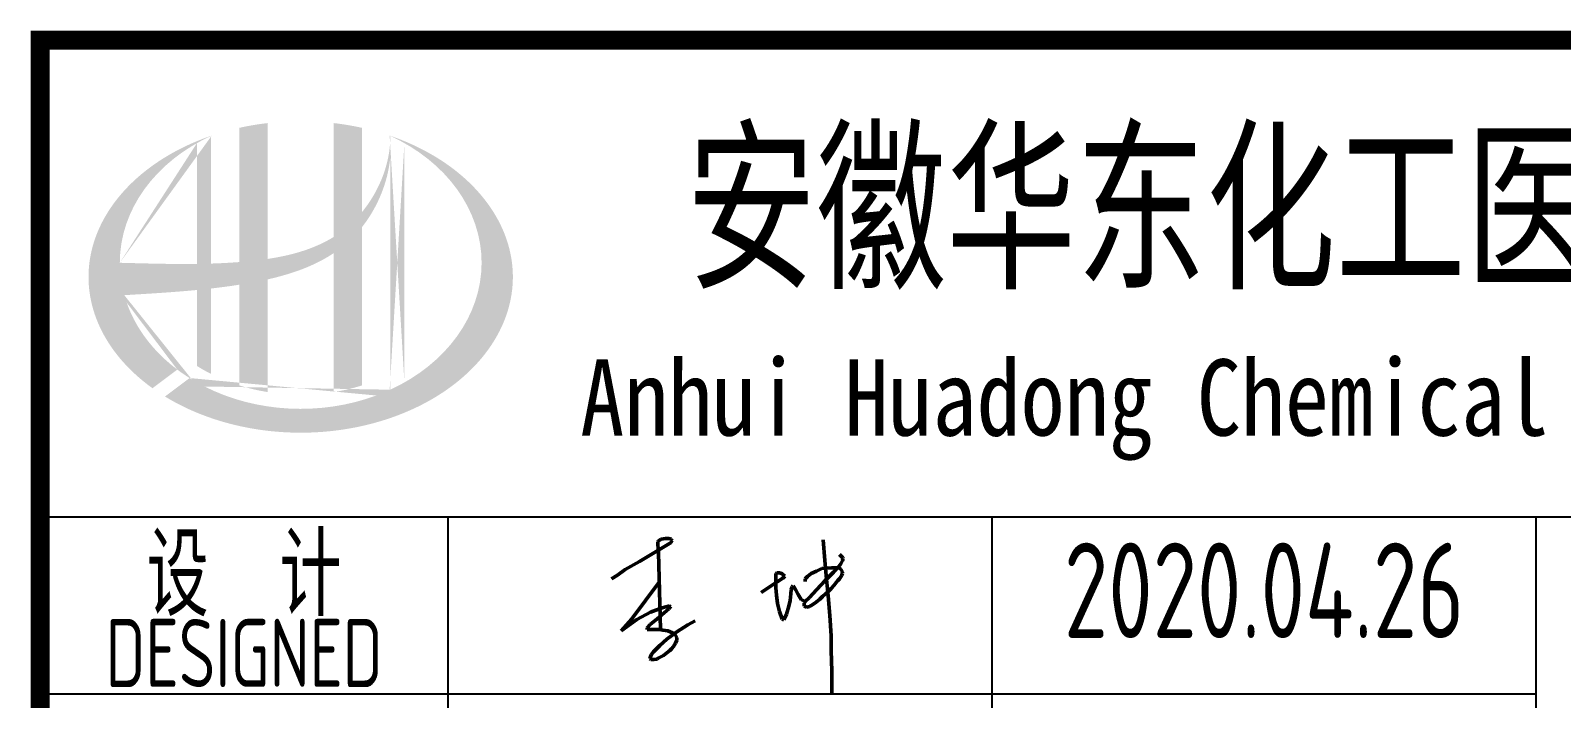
# Model space of a CAD drawing. Extents: x 1234595 to 2088511, y -80443 to 75292.
# Drawn here: x 2046294 to 2051921, y -56017 to -53566 of the extents above; entities that cross this region are included whole.
import ezdxf
from ezdxf.enums import TextEntityAlignment as Align

# ---------------------------------------------------------------- set-up
doc = ezdxf.new("R2010")
doc.units = 0
doc.header["$LTSCALE"] = 1000
doc.header["$MEASUREMENT"] = 0
doc.linetypes.add('2', pattern=[18.5, 12, -3, 0.5, -3])
doc.layers.get('0').update_dxf_attribs({"linetype": 'CONTINUOUS'})
doc.styles.add('AHD', font='sceie.shx', dxfattribs={"width": 0.7, "bigfont": 'sceic.shx'})
doc.styles.add('ECEC_TQ_S', font='')
doc.styles.add('sceie', font='sceie.shx', dxfattribs={"width": 0.7, "bigfont": 'sceic.shx'})
doc.styles.get('ECEC_TQ_S').set_extended_font_data('SimSun')

# ---------------------------------------------------------------- blocks, each defined once
blk = doc.blocks.new('qm')
at = {"lineweight": 50}
for p, q in [((-943370.6, -984436), (-943386.4, -984438.4)), ((-943358.3, -984436), (-943370.6, -984436)), ((-943347.6, -984439), (-943358.3, -984436)), ((-943465.8, -984521.4), (-943349.4, -984450.5)), ((-943396.1, -984445.4), (-943398.8, -984448.7)), ((-943398.8, -984448.7), (-943398.8, -984459)), ((-943398.8, -984459), (-943396.1, -984488.1)), ((-943386.4, -984438.4), (-943396.1, -984445.4)), ((-943396.1, -984488.1), (-943388.7, -984770.8)), ((-943349.4, -984450.5), (-943345.2, -984444.2)), ((-943345.2, -984444.2), (-943347.6, -984439)), ((-942790.9, -984440.7), (-942784.5, -984517.7)), ((-943547.1, -984570.6), (-943518.6, -984549.7)), ((-943518.6, -984549.7), (-943465.8, -984521.4)), ((-942815.2, -984555.8), (-942795.5, -984547)), ((-942795.5, -984547), (-942776.7, -984545.2)), ((-942784.5, -984517.7), (-942777.6, -984585.2)), ((-942776.7, -984545.2), (-942759.3, -984544.3)), ((-942759.3, -984544.3), (-942749.6, -984544.3)), ((-942752.8, -984559.9), (-942732.9, -984539.7)), ((-942749.6, -984544.3), (-942735.7, -984544.7)), ((-942735.7, -984544.7), (-942730, -984545.5)), ((-942732.9, -984539.7), (-942725.5, -984529.5)), ((-942718.3, -984507.7), (-942730.2, -984494.8)), ((-942730, -984545.5), (-942723.8, -984550.4)), ((-942725.5, -984529.5), (-942719.1, -984516.7)), ((-942723.8, -984550.4), (-942720.8, -984557)), ((-942719.1, -984516.7), (-942717.3, -984511)), ((-942717.3, -984511), (-942718.3, -984507.7)), ((-943568.4, -984584.4), (-943547.1, -984570.6)), ((-943393.3, -984596.7), (-943493.3, -984731.8)), ((-942978.2, -984608), (-942959.2, -984595.7)), ((-942960.5, -984562), (-942964.8, -984565.1)), ((-942964.8, -984565.1), (-942964.8, -984617.8)), ((-942950, -984562), (-942960.5, -984562)), ((-942959.2, -984595.7), (-942938.6, -984581.8)), ((-942941.4, -984566.4), (-942950, -984562)), ((-942930.9, -984574.6), (-942941.4, -984566.4)), ((-942938.6, -984581.8), (-942930.9, -984574.6)), ((-942857.2, -984594.1), (-942856.4, -984584.4)), ((-942856.4, -984584.4), (-942848.4, -984575.4)), ((-942848.4, -984575.4), (-942834.4, -984564.4)), ((-942834.4, -984564.4), (-942815.2, -984555.8)), ((-942814.3, -984623.8), (-942783, -984590.7)), ((-942783, -984590.7), (-942752.8, -984559.9)), ((-942777.6, -984585.2), (-942772.2, -984646.7)), ((-942742.2, -984598.4), (-942749.8, -984607.7)), ((-942736.3, -984591.1), (-942742.2, -984598.4)), ((-942730.4, -984584.2), (-942736.3, -984591.1)), ((-942725.6, -984577.1), (-942730.4, -984584.2)), ((-942722.2, -984570.7), (-942725.6, -984577.1)), ((-942719.7, -984563.8), (-942722.2, -984570.7)), ((-942720.8, -984557), (-942719.7, -984563.8)), ((-943018.8, -984634.4), (-942999.9, -984622.2)), ((-942999.9, -984622.2), (-942978.2, -984608)), ((-942964.8, -984617.8), (-942962.1, -984644.3)), ((-942962.1, -984644.3), (-942958.8, -984675)), ((-942912.2, -984664.1), (-942909.6, -984639.3)), ((-942909.6, -984639.3), (-942907.9, -984623.6)), ((-942907.9, -984623.6), (-942904.7, -984613.7)), ((-942904.7, -984613.7), (-942900.5, -984610.6)), ((-942900.5, -984610.6), (-942892.1, -984623.8)), ((-942892.1, -984623.8), (-942882.9, -984641.9)), ((-942882.9, -984641.9), (-942871.2, -984660.5)), ((-942871.2, -984660.5), (-942856.6, -984667.4)), ((-942855.7, -984666.2), (-942842.5, -984654.6)), ((-942842.5, -984654.6), (-942814.3, -984623.8)), ((-942802.7, -984658.6), (-942815.9, -984670.1)), ((-942792.4, -984649.6), (-942802.7, -984658.6)), ((-942781.5, -984639.7), (-942792.4, -984649.6)), ((-942772.3, -984630.7), (-942781.5, -984639.7)), ((-942761.4, -984620.1), (-942772.3, -984630.7)), ((-942772.2, -984646.7), (-942766.2, -984719.5)), ((-942749.8, -984607.7), (-942761.4, -984620.1)), ((-943476, -984734.3), (-943425.2, -984707.2)), ((-943425.2, -984707.2), (-943382.4, -984690.6)), ((-943357.6, -984694.6), (-943400.6, -984732)), ((-943382.4, -984690.6), (-943355, -984683.3)), ((-943350.7, -984686.1), (-943357.6, -984694.6)), ((-943355, -984683.3), (-943350.7, -984686.1)), ((-942958.8, -984675), (-942951.1, -984704.5)), ((-942951.1, -984704.5), (-942940.7, -984732.2)), ((-942935, -984735.3), (-942925, -984714.3)), ((-942925, -984714.3), (-942916.9, -984685.4)), ((-942916.9, -984685.4), (-942912.2, -984664.1)), ((-942860.9, -984673.9), (-942855.7, -984666.2)), ((-942860.9, -984684.9), (-942860.9, -984673.9)), ((-942850.6, -984688.5), (-942860.9, -984684.9)), ((-942840.3, -984686.5), (-942850.6, -984688.5)), ((-942827.9, -984678.2), (-942840.3, -984686.5)), ((-942815.9, -984670.1), (-942827.9, -984678.2)), ((-943493.3, -984731.8), (-943532.7, -984775.8)), ((-943532.7, -984775.8), (-943476, -984734.3)), ((-943426.7, -984752.5), (-943437.7, -984764.8)), ((-943437.7, -984764.8), (-943437.7, -984770)), ((-943437.7, -984770), (-943392.9, -984770)), ((-943400.6, -984732), (-943426.7, -984752.5)), ((-943392.9, -984770), (-943380.2, -984772.5)), ((-943380.2, -984772.5), (-943361.5, -984776)), ((-943328.1, -984779), (-943287.8, -984753.7)), ((-943287.8, -984753.7), (-943261.2, -984739.1)), ((-942940.7, -984732.2), (-942935, -984735.3)), ((-942766.2, -984719.5), (-942760.9, -984794)), ((-943413.6, -984852.5), (-943391, -984829.4)), ((-943391, -984829.4), (-943365.3, -984806.5)), ((-943365.3, -984806.5), (-943328.1, -984779)), ((-943361.5, -984776), (-943344.6, -984782.3)), ((-943344.6, -984782.3), (-943334.6, -984788.5)), ((-943333, -984820.9), (-943340.3, -984832.4)), ((-943334.6, -984788.5), (-943328.5, -984800.6)), ((-943328.5, -984809.7), (-943333, -984820.9)), ((-943328.5, -984800.6), (-943328.5, -984809.7)), ((-942760.9, -984794), (-942760.9, -984848.2)), ((-943427.9, -984878.6), (-943422.3, -984863.8)), ((-943424, -984881), (-943427.9, -984878.6)), ((-943412.8, -984881), (-943424, -984881)), ((-943422.3, -984863.8), (-943413.6, -984852.5)), ((-943401.6, -984879.3), (-943412.8, -984881)), ((-943397, -984875.8), (-943401.6, -984879.3)), ((-943387.2, -984871.2), (-943397, -984875.8)), ((-943377.6, -984865.5), (-943387.2, -984871.2)), ((-943364.9, -984856.8), (-943377.6, -984865.5)), ((-943354.6, -984848.2), (-943364.9, -984856.8)), ((-943347.5, -984841), (-943354.6, -984848.2)), ((-943340.3, -984832.4), (-943347.5, -984841)), ((-942760.9, -984848.2), (-942758, -984923.5)), ((-942758, -984923.5), (-942758, -985007.1))]:
    blk.add_line(p, q, dxfattribs=at)
at = {"style": 'sceie', "width": 0.8}
for p in [(-941169.6, -984626.3), (-941208.7, -985276.9), (-941182.6, -985940.5), (-941143.6, -986591.1), (-941130.5, -987189.7)]:
    blk.add_attdef('2020.04.26', text='', height=350, dxfattribs=at).set_placement(p, align=Align.MIDDLE)

msp = doc.modelspace()

# ---------------------------------------------------------------- hatches: boundary and pattern name
h = msp.add_hatch(color=256)
edge = h.paths.add_edge_path()
edge.add_spline(control_points=[(2047165, -54479), (2047171.1, -54477.6), (2047177.2, -54476.2), (2047226.3, -54464.3), (2047268.9, -54451.3), (2047343.9, -54420.2), (2047376.9, -54403.2), (2047407.7, -54382.6)], knot_values=[61.629012, 61.629012, 61.629012, 61.629012, 63.330431, 63.330431, 75.353634, 75.353634, 85.398649, 85.398649, 85.398649, 85.398649], degree=3, periodic=0)
edge.add_line((2047407.7, -54382.6), (2047407.7, -54892.8))
edge.add_spline(control_points=[(2047407.7, -54892.8), (2047424.9, -54890.1), (2047441.9, -54886.8), (2047476.6, -54878.7), (2047494.3, -54873.9), (2047511.7, -54868.4)], knot_values=[4.908456, 4.908456, 4.908456, 4.908456, 4.992821, 4.992821, 5.083034, 5.083034, 5.083034, 5.083034], degree=3, periodic=0)
edge.add_line((2047511.7, -54868.4), (2047511.7, -54287))
edge.add_spline(control_points=[(2047511.7, -54287), (2047520.4, -54276), (2047528.6, -54264.7), (2047554.7, -54225), (2047570.3, -54195.1), (2047599.6, -54122.3), (2047610.8, -54078.5), (2047615.5, -54033.2), (2047615.6, -54031.9), (2047615.7, -54030.6)], knot_values=[97.991744, 97.991744, 97.991744, 97.991744, 101.64219, 101.64219, 110.337975, 110.337975, 121.934322, 121.934322, 122.270691, 122.270691, 122.270691, 122.270691], degree=3, periodic=0)
edge.add_line((2047615.7, -54030.6), (2047615.7, -53960.2))
edge.add_spline(control_points=[(2047615.7, -53960.2), (2047615.6, -53967.9), (2047615.3, -53975.5), (2047614.7, -53983.2)], knot_values=[126.194075, 126.194075, 126.194075, 126.194075, 128.396762, 128.396762, 128.396762, 128.396762], degree=3, periodic=0)
edge.add_spline(control_points=[(2047614.7, -53983.2), (2047614.2, -53989.4), (2047613.6, -53995.6), (2047612.8, -54001.8)], knot_values=[124.417049, 124.417049, 124.417049, 124.417049, 126.194075, 126.194075, 126.194075, 126.194075], degree=3, periodic=0)
edge.add_spline(control_points=[(2047612.8, -54001.8), (2047611.7, -54011), (2047610.2, -54020.1), (2047608.4, -54029.2)], knot_values=[121.80529, 121.80529, 121.80529, 121.80529, 124.417049, 124.417049, 124.417049, 124.417049], degree=3, periodic=0)
edge.add_spline(control_points=[(2047608.4, -54029.2), (2047606.1, -54041.3), (2047603.1, -54053.5), (2047599.6, -54065.5)], knot_values=[118.31574, 118.31574, 118.31574, 118.31574, 121.80529, 121.80529, 121.80529, 121.80529], degree=3, periodic=0)
edge.add_spline(control_points=[(2047599.6, -54065.5), (2047596.1, -54077.6), (2047592.1, -54089.6), (2047587.5, -54101.5)], knot_values=[114.795988, 114.795988, 114.795988, 114.795988, 118.31574, 118.31574, 118.31574, 118.31574], degree=3, periodic=0)
edge.add_spline(control_points=[(2047587.5, -54101.5), (2047583, -54113.2), (2047578.1, -54124.7), (2047572.6, -54136)], knot_values=[111.329641, 111.329641, 111.329641, 111.329641, 114.795988, 114.795988, 114.795988, 114.795988], degree=3, periodic=0)
edge.add_spline(control_points=[(2047572.6, -54136), (2047567.1, -54147.6), (2047561.1, -54158.9), (2047554.6, -54170)], knot_values=[107.79529, 107.79529, 107.79529, 107.79529, 111.329641, 111.329641, 111.329641, 111.329641], degree=3, periodic=0)
edge.add_spline(control_points=[(2047554.6, -54170), (2047548.3, -54180.8), (2047541.6, -54191.4), (2047534.5, -54201.7)], knot_values=[104.343579, 104.343579, 104.343579, 104.343579, 107.79529, 107.79529, 107.79529, 107.79529], degree=3, periodic=0)
edge.add_spline(control_points=[(2047534.5, -54201.7), (2047527.3, -54212), (2047519.7, -54222.1), (2047511.7, -54231.8)], knot_values=[100.8507, 100.8507, 100.8507, 100.8507, 104.343579, 104.343579, 104.343579, 104.343579], degree=3, periodic=0)
edge.add_line((2047511.7, -54231.8), (2047511.7, -53922.5))
edge.add_spline(control_points=[(2047511.7, -53922.5), (2047477.7, -53915), (2047442.9, -53909.1), (2047407.7, -53905)], knot_values=[4.423999, 4.423999, 4.423999, 4.423999, 4.558741, 4.558741, 4.558741, 4.558741], degree=3, periodic=0)
edge.add_line((2047407.7, -53905), (2047407.7, -54323.1))
edge.add_spline(control_points=[(2047407.7, -54323.1), (2047335.8, -54367.7), (2047251.6, -54390.9), (2047165, -54403.9)], knot_values=[63.246215, 63.246215, 63.246215, 63.246215, 87.689124, 87.689124, 87.689124, 87.689124], degree=3, periodic=0)
edge.add_line((2047165, -54403.9), (2047165, -53905))
edge.add_spline(control_points=[(2047165, -53905), (2047129.9, -53909.1), (2047095.1, -53914.9), (2047061, -53922.5)], knot_values=[4.866038, 4.866038, 4.866038, 4.866038, 5.000777, 5.000777, 5.000777, 5.000777], degree=3, periodic=0)
edge.add_line((2047061, -53922.5), (2047061, -54415.4))
edge.add_spline(control_points=[(2047061, -54415.4), (2047059.4, -54415.5), (2047024.4, -54418.1), (2046989.8, -54419.9), (2046957, -54420.9)], knot_values=[43.657356, 43.657356, 43.657356, 43.657356, 44.134253, 53.497092, 53.497092, 53.497092, 53.497092], degree=3, periodic=0)
edge.add_line((2046957, -54420.9), (2046957, -53951.8))
edge.add_spline(control_points=[(2046957, -53951.8), (2046940, -53957.6), (2046923.3, -53963.9), (2046906.8, -53970.7)], knot_values=[5.14157, 5.14157, 5.14157, 5.14157, 5.212921, 5.212921, 5.212921, 5.212921], degree=3, periodic=0)
edge.add_spline(control_points=[(2046906.8, -53970.7), (2046899.9, -53973.5), (2046893.1, -53976.4), (2046860.9, -53990.6), (2046836.3, -54002.8), (2046812.8, -54016)], knot_values=[5.212921, 5.212921, 5.212921, 5.212921, 5.24296, 5.24296, 5.355623, 5.355623, 5.355623, 5.355623], degree=3, periodic=0)
edge.add_spline(control_points=[(2046812.8, -54016), (2046798, -54024.4), (2046783.5, -54033.1), (2046769.5, -54042.2)], knot_values=[5.355623, 5.355623, 5.355623, 5.355623, 5.426974, 5.426974, 5.426974, 5.426974], degree=3, periodic=0)
edge.add_spline(control_points=[(2046769.5, -54042.2), (2046762.1, -54047.1), (2046754.8, -54052), (2046741.3, -54061.4), (2046735.1, -54066), (2046729, -54070.6)], knot_values=[5.426974, 5.426974, 5.426974, 5.426974, 5.464765, 5.464765, 5.498325, 5.498325, 5.498325, 5.498325], degree=3, periodic=0)
edge.add_spline(control_points=[(2046729, -54070.6), (2046702.9, -54090.2), (2046678.8, -54111), (2046656.9, -54133)], knot_values=[5.498325, 5.498325, 5.498325, 5.498325, 5.641027, 5.641027, 5.641027, 5.641027], degree=3, periodic=0)
edge.add_spline(control_points=[(2046656.9, -54133), (2046649.9, -54140), (2046643.2, -54147.1), (2046622.7, -54169.7), (2046609.9, -54185.5), (2046598.1, -54201.7)], knot_values=[5.641027, 5.641027, 5.641027, 5.641027, 5.686569, 5.686569, 5.783729, 5.783729, 5.783729, 5.783729], degree=3, periodic=0)
edge.add_spline(control_points=[(2046598.1, -54201.7), (2046583, -54222.5), (2046569.6, -54243.9), (2046556.5, -54268.9), (2046554.9, -54272), (2046553.3, -54275.2)], knot_values=[5.783729, 5.783729, 5.783729, 5.783729, 5.908374, 5.908374, 5.92643, 5.92643, 5.92643, 5.92643], degree=3, periodic=0)
edge.add_spline(control_points=[(2046553.3, -54275.2), (2046540.9, -54300.3), (2046530.8, -54326), (2046523.3, -54351.9)], knot_values=[5.92643, 5.92643, 5.92643, 5.92643, 6.069132, 6.069132, 6.069132, 6.069132], degree=3, periodic=0)
edge.add_spline(control_points=[(2046523.3, -54351.9), (2046520.1, -54363), (2046517.3, -54374.2), (2046512, -54400.3), (2046509.7, -54415.4), (2046508.3, -54430.4)], knot_values=[6.069132, 6.069132, 6.069132, 6.069132, 6.130179, 6.130179, 6.211834, 6.211834, 6.211834, 6.211834], degree=3, periodic=0)
edge.add_spline(control_points=[(2046508.3, -54430.4), (2046507, -54443.6), (2046506.4, -54456.8), (2046506.4, -54470)], knot_values=[6.211834, 6.211834, 6.211834, 6.211834, 6.283185, 6.283185, 6.283185, 6.283185], degree=3, periodic=0)
edge.add_spline(control_points=[(2046506.4, -54470), (2046506.4, -54479.3), (2046506.7, -54488.7), (2046507.3, -54498)], knot_values=[6.283185, 6.283185, 6.283185, 6.283185, 6.333655, 6.333655, 6.333655, 6.333655], degree=3, periodic=0)
edge.add_spline(control_points=[(2046507.3, -54498), (2046508.6, -54516.6), (2046511.1, -54535.2), (2046514.9, -54553.7)], knot_values=[6.333655, 6.333655, 6.333655, 6.333655, 6.434594, 6.434594, 6.434594, 6.434594], degree=3, periodic=0)
edge.add_spline(control_points=[(2046514.9, -54553.7), (2046515.1, -54555), (2046515.4, -54556.2), (2046519.3, -54574.7), (2046524.1, -54591.9), (2046529.9, -54608.9)], knot_values=[6.434594, 6.434594, 6.434594, 6.434594, 6.441278, 6.441278, 6.535532, 6.535532, 6.535532, 6.535532], degree=3, periodic=0)
edge.add_spline(control_points=[(2046529.9, -54608.9), (2046536.2, -54627.1), (2046543.7, -54645.2), (2046552.4, -54662.9)], knot_values=[6.535532, 6.535532, 6.535532, 6.535532, 6.636471, 6.636471, 6.636471, 6.636471], degree=3, periodic=0)
edge.add_spline(control_points=[(2046552.4, -54662.9), (2046554.6, -54667.4), (2046556.9, -54671.9), (2046566.3, -54689.5), (2046574, -54702.6), (2046582.3, -54715.4)], knot_values=[6.636471, 6.636471, 6.636471, 6.636471, 6.661894, 6.661894, 6.73741, 6.73741, 6.73741, 6.73741], degree=3, periodic=0)
edge.add_spline(control_points=[(2046582.3, -54715.4), (2046593.5, -54732.6), (2046605.9, -54749.4), (2046619.4, -54765.8)], knot_values=[6.73741, 6.73741, 6.73741, 6.73741, 6.838349, 6.838349, 6.838349, 6.838349], degree=3, periodic=0)
edge.add_spline(control_points=[(2046619.4, -54765.8), (2046625.3, -54772.9), (2046631.5, -54780), (2046646, -54795.9), (2046654.5, -54804.8), (2046663.4, -54813.4)], knot_values=[6.838349, 6.838349, 6.838349, 6.838349, 6.88251, 6.88251, 6.939288, 6.939288, 6.939288, 6.939288], degree=3, periodic=0)
edge.add_spline(control_points=[(2046663.4, -54813.4), (2046679.2, -54828.8), (2046696.1, -54843.6), (2046714, -54857.8)], knot_values=[6.939288, 6.939288, 6.939288, 6.939288, 7.040227, 7.040227, 7.040227, 7.040227], degree=3, periodic=0)
edge.add_spline(control_points=[(2046714, -54857.8), (2046722.9, -54864.9), (2046732.1, -54871.9), (2046741.5, -54878.6)], knot_values=[7.040227, 7.040227, 7.040227, 7.040227, 7.090696, 7.090696, 7.090696, 7.090696], degree=3, periodic=0)
edge.add_line((2046741.5, -54878.6), (2046832.7, -54810.3))
edge.add_ellipse((2047286.4, -54418), major_axis=(665, 0), ratio=0.806676, start_angle=192.819, end_angle=226.9853, ccw=False)
edge.add_spline(control_points=[(2046637.9, -54537), (2046662, -54535.5), (2046686, -54534.1), (2046774.7, -54528.6), (2046839.5, -54524.2), (2046905, -54517.9)], knot_values=[11.398263, 11.398263, 11.398263, 11.398263, 18.40729, 18.40729, 37.18094, 37.18094, 37.18094, 37.18094], degree=3, periodic=0)
edge.add_line((2046905, -54517.9), (2046905, -54797))
edge.add_spline(control_points=[(2046905, -54797), (2046908.6, -54799.2), (2046912.2, -54801.4), (2046929.1, -54811.6), (2046942.9, -54819.2), (2046957, -54826.3)], knot_values=[4.049945, 4.049945, 4.049945, 4.049945, 4.072021, 4.072021, 4.153257, 4.153257, 4.153257, 4.153257], degree=3, periodic=0)
edge.add_line((2046957, -54826.3), (2046957, -54512.5))
edge.add_spline(control_points=[(2046957, -54512.5), (2046989.2, -54508.8), (2047021.6, -54504.6), (2047056.5, -54499.2), (2047058.8, -54498.8), (2047061, -54498.5)], knot_values=[42.135009, 42.135009, 42.135009, 42.135009, 51.307228, 51.307228, 51.948574, 51.948574, 51.948574, 51.948574], degree=3, periodic=0)
edge.add_line((2047061, -54498.5), (2047061, -54868.4))
edge.add_spline(control_points=[(2047061, -54868.4), (2047094.7, -54879), (2047129.5, -54887.1), (2047165, -54892.8)], knot_values=[4.34174, 4.34174, 4.34174, 4.34174, 4.516316, 4.516316, 4.516316, 4.516316], degree=3, periodic=0)
edge.add_line((2047165, -54892.8), (2047165, -54479))
edge = h.paths.add_edge_path(flags=16)
edge.add_ellipse((2047286.4, -54418), major_axis=(665, 0), ratio=0.806676, start_angle=124.9875, end_angle=179.999, ccw=False)
edge.add_line((2046905, -53978.5), (2046905, -54422.1))
edge.add_spline(control_points=[(2046905, -54422.1), (2046809.7, -54423.4), (2046715.7, -54420.4), (2046621.3, -54418)], knot_values=[11.27373, 11.27373, 11.27373, 11.27373, 38.687513, 38.687513, 38.687513, 38.687513], degree=3, periodic=0)
edge = h.paths.add_edge_path()
edge.add_spline(control_points=[(2046787.5, -54909.1), (2046818.6, -54928.1), (2046851.7, -54945.4), (2046936.4, -54982.6), (2046989.6, -55000.5), (2047100.4, -55027), (2047157.8, -55035.8), (2047274, -55043.5), (2047332.6, -55042.6), (2047448.2, -55031.1), (2047505.1, -55020.6), (2047614.1, -54990.5), (2047666.2, -54971), (2047763.2, -54924.1), (2047807.9, -54896.8), (2047887.9, -54835.8), (2047923.1, -54802.2), (2047982.4, -54730.8), (2048006.5, -54692.9), (2048042.9, -54614.8), (2048055.2, -54574.5), (2048067.7, -54493.4), (2048068, -54452.4), (2048056.5, -54370.9), (2048044.7, -54330.4), (2048009.1, -54251.7), (2047985.3, -54213.5), (2047926.5, -54141.3), (2047891.5, -54107.3), (2047811.7, -54045.7), (2047766.9, -54018), (2047685.7, -53978.2), (2047651.4, -53964), (2047615.7, -53951.8)], knot_values=[0.886421, 0.886421, 0.886421, 0.886421, 1.040557, 1.040557, 1.261172, 1.261172, 1.481788, 1.481788, 1.702404, 1.702404, 1.92302, 1.92302, 2.143636, 2.143636, 2.364252, 2.364252, 2.584868, 2.584868, 2.805484, 2.805484, 3.026099, 3.026099, 3.246715, 3.246715, 3.46852, 3.46852, 3.690325, 3.690325, 3.91213, 3.91213, 4.133935, 4.133935, 4.283209, 4.283209, 4.283209, 4.283209], degree=3, periodic=0)
edge.add_line((2047615.7, -53951.8), (2047615.7, -53951.8))
edge.add_spline(control_points=[(2047615.7, -53951.9), (2047615.7, -53954.7), (2047615.7, -53957.4), (2047615.7, -53960.2)], knot_values=[128.396762, 128.396762, 128.396762, 128.396762, 129.192193, 129.192193, 129.192193, 129.192193], degree=3, periodic=0)
edge.add_line((2047615.7, -53960.2), (2047615.7, -54884.1))
edge.add_ellipse((2047286.4, -54418), major_axis=(665, 0), ratio=0.806676, start_angle=232.1054, end_angle=299.6833, ccw=False)
edge.add_line((2046877.9, -54841.3), (2046787.5, -54909.1))
edge = h.paths.add_edge_path(flags=16)
edge.add_ellipse((2047286.4, -54418), major_axis=(665, 0), ratio=0.806676, start_angle=304.9875, end_angle=415.0121, ccw=False)
edge.add_line((2047667.7, -54857.5), (2047667.7, -53978.5))
h = msp.add_hatch(color=256)
edge = h.paths.add_edge_path()
edge.add_spline(control_points=[(2047165, -54479), (2047171.1, -54477.6), (2047177.2, -54476.2), (2047226.3, -54464.3), (2047268.9, -54451.3), (2047343.9, -54420.2), (2047376.9, -54403.2), (2047407.7, -54382.6)], knot_values=[61.629012, 61.629012, 61.629012, 61.629012, 63.330431, 63.330431, 75.353634, 75.353634, 85.398649, 85.398649, 85.398649, 85.398649], degree=3, periodic=0)
edge.add_line((2047407.7, -54382.6), (2047407.7, -54892.8))
edge.add_spline(control_points=[(2047407.7, -54892.8), (2047424.9, -54890.1), (2047441.9, -54886.8), (2047476.6, -54878.7), (2047494.3, -54873.9), (2047511.7, -54868.4)], knot_values=[4.908456, 4.908456, 4.908456, 4.908456, 4.992821, 4.992821, 5.083034, 5.083034, 5.083034, 5.083034], degree=3, periodic=0)
edge.add_line((2047511.7, -54868.4), (2047511.7, -54287))
edge.add_spline(control_points=[(2047511.7, -54287), (2047520.4, -54276), (2047528.6, -54264.7), (2047554.7, -54225), (2047570.3, -54195.1), (2047599.6, -54122.3), (2047610.8, -54078.5), (2047615.5, -54033.2), (2047615.6, -54031.9), (2047615.7, -54030.6)], knot_values=[97.991744, 97.991744, 97.991744, 97.991744, 101.64219, 101.64219, 110.337975, 110.337975, 121.934322, 121.934322, 122.270691, 122.270691, 122.270691, 122.270691], degree=3, periodic=0)
edge.add_line((2047615.7, -54030.6), (2047615.7, -53960.2))
edge.add_spline(control_points=[(2047615.7, -53960.2), (2047615.6, -53967.9), (2047615.3, -53975.5), (2047614.7, -53983.2)], knot_values=[126.194075, 126.194075, 126.194075, 126.194075, 128.396762, 128.396762, 128.396762, 128.396762], degree=3, periodic=0)
edge.add_spline(control_points=[(2047614.7, -53983.2), (2047614.2, -53989.4), (2047613.6, -53995.6), (2047612.8, -54001.8)], knot_values=[124.417049, 124.417049, 124.417049, 124.417049, 126.194075, 126.194075, 126.194075, 126.194075], degree=3, periodic=0)
edge.add_spline(control_points=[(2047612.8, -54001.8), (2047611.7, -54011), (2047610.2, -54020.1), (2047608.4, -54029.2)], knot_values=[121.80529, 121.80529, 121.80529, 121.80529, 124.417049, 124.417049, 124.417049, 124.417049], degree=3, periodic=0)
edge.add_spline(control_points=[(2047608.4, -54029.2), (2047606.1, -54041.3), (2047603.1, -54053.5), (2047599.6, -54065.5)], knot_values=[118.31574, 118.31574, 118.31574, 118.31574, 121.80529, 121.80529, 121.80529, 121.80529], degree=3, periodic=0)
edge.add_spline(control_points=[(2047599.6, -54065.5), (2047596.1, -54077.6), (2047592.1, -54089.6), (2047587.5, -54101.5)], knot_values=[114.795988, 114.795988, 114.795988, 114.795988, 118.31574, 118.31574, 118.31574, 118.31574], degree=3, periodic=0)
edge.add_spline(control_points=[(2047587.5, -54101.5), (2047583, -54113.2), (2047578.1, -54124.7), (2047572.6, -54136)], knot_values=[111.329641, 111.329641, 111.329641, 111.329641, 114.795988, 114.795988, 114.795988, 114.795988], degree=3, periodic=0)
edge.add_spline(control_points=[(2047572.6, -54136), (2047567.1, -54147.6), (2047561.1, -54158.9), (2047554.6, -54170)], knot_values=[107.79529, 107.79529, 107.79529, 107.79529, 111.329641, 111.329641, 111.329641, 111.329641], degree=3, periodic=0)
edge.add_spline(control_points=[(2047554.6, -54170), (2047548.3, -54180.8), (2047541.6, -54191.4), (2047534.5, -54201.7)], knot_values=[104.343579, 104.343579, 104.343579, 104.343579, 107.79529, 107.79529, 107.79529, 107.79529], degree=3, periodic=0)
edge.add_spline(control_points=[(2047534.5, -54201.7), (2047527.3, -54212), (2047519.7, -54222.1), (2047511.7, -54231.8)], knot_values=[100.8507, 100.8507, 100.8507, 100.8507, 104.343579, 104.343579, 104.343579, 104.343579], degree=3, periodic=0)
edge.add_line((2047511.7, -54231.8), (2047511.7, -53922.5))
edge.add_spline(control_points=[(2047511.7, -53922.5), (2047477.7, -53915), (2047442.9, -53909.1), (2047407.7, -53905)], knot_values=[4.423999, 4.423999, 4.423999, 4.423999, 4.558741, 4.558741, 4.558741, 4.558741], degree=3, periodic=0)
edge.add_line((2047407.7, -53905), (2047407.7, -54323.1))
edge.add_spline(control_points=[(2047407.7, -54323.1), (2047335.8, -54367.7), (2047251.6, -54390.9), (2047165, -54403.9)], knot_values=[63.246215, 63.246215, 63.246215, 63.246215, 87.689124, 87.689124, 87.689124, 87.689124], degree=3, periodic=0)
edge.add_line((2047165, -54403.9), (2047165, -53905))
edge.add_spline(control_points=[(2047165, -53905), (2047129.9, -53909.1), (2047095.1, -53914.9), (2047061, -53922.5)], knot_values=[4.866038, 4.866038, 4.866038, 4.866038, 5.000777, 5.000777, 5.000777, 5.000777], degree=3, periodic=0)
edge.add_line((2047061, -53922.5), (2047061, -54415.4))
edge.add_spline(control_points=[(2047061, -54415.4), (2047059.4, -54415.5), (2047024.4, -54418.1), (2046989.8, -54419.9), (2046957, -54420.9)], knot_values=[43.657356, 43.657356, 43.657356, 43.657356, 44.134253, 53.497092, 53.497092, 53.497092, 53.497092], degree=3, periodic=0)
edge.add_line((2046957, -54420.9), (2046957, -53951.8))
edge.add_spline(control_points=[(2046957, -53951.8), (2046940, -53957.6), (2046923.3, -53963.9), (2046906.8, -53970.7)], knot_values=[5.14157, 5.14157, 5.14157, 5.14157, 5.212921, 5.212921, 5.212921, 5.212921], degree=3, periodic=0)
edge.add_spline(control_points=[(2046906.8, -53970.7), (2046899.9, -53973.5), (2046893.1, -53976.4), (2046860.9, -53990.6), (2046836.3, -54002.8), (2046812.8, -54016)], knot_values=[5.212921, 5.212921, 5.212921, 5.212921, 5.24296, 5.24296, 5.355623, 5.355623, 5.355623, 5.355623], degree=3, periodic=0)
edge.add_spline(control_points=[(2046812.8, -54016), (2046798, -54024.4), (2046783.5, -54033.1), (2046769.5, -54042.2)], knot_values=[5.355623, 5.355623, 5.355623, 5.355623, 5.426974, 5.426974, 5.426974, 5.426974], degree=3, periodic=0)
edge.add_spline(control_points=[(2046769.5, -54042.2), (2046762.1, -54047.1), (2046754.8, -54052), (2046741.3, -54061.4), (2046735.1, -54066), (2046729, -54070.6)], knot_values=[5.426974, 5.426974, 5.426974, 5.426974, 5.464765, 5.464765, 5.498325, 5.498325, 5.498325, 5.498325], degree=3, periodic=0)
edge.add_spline(control_points=[(2046729, -54070.6), (2046702.9, -54090.2), (2046678.8, -54111), (2046656.9, -54133)], knot_values=[5.498325, 5.498325, 5.498325, 5.498325, 5.641027, 5.641027, 5.641027, 5.641027], degree=3, periodic=0)
edge.add_spline(control_points=[(2046656.9, -54133), (2046649.9, -54140), (2046643.2, -54147.1), (2046622.7, -54169.7), (2046609.9, -54185.5), (2046598.1, -54201.7)], knot_values=[5.641027, 5.641027, 5.641027, 5.641027, 5.686569, 5.686569, 5.783729, 5.783729, 5.783729, 5.783729], degree=3, periodic=0)
edge.add_spline(control_points=[(2046598.1, -54201.7), (2046583, -54222.5), (2046569.6, -54243.9), (2046556.5, -54268.9), (2046554.9, -54272), (2046553.3, -54275.2)], knot_values=[5.783729, 5.783729, 5.783729, 5.783729, 5.908374, 5.908374, 5.92643, 5.92643, 5.92643, 5.92643], degree=3, periodic=0)
edge.add_spline(control_points=[(2046553.3, -54275.2), (2046540.9, -54300.3), (2046530.8, -54326), (2046523.3, -54351.9)], knot_values=[5.92643, 5.92643, 5.92643, 5.92643, 6.069132, 6.069132, 6.069132, 6.069132], degree=3, periodic=0)
edge.add_spline(control_points=[(2046523.3, -54351.9), (2046520.1, -54363), (2046517.3, -54374.2), (2046512, -54400.3), (2046509.7, -54415.4), (2046508.3, -54430.4)], knot_values=[6.069132, 6.069132, 6.069132, 6.069132, 6.130179, 6.130179, 6.211834, 6.211834, 6.211834, 6.211834], degree=3, periodic=0)
edge.add_spline(control_points=[(2046508.3, -54430.4), (2046507, -54443.6), (2046506.4, -54456.8), (2046506.4, -54470)], knot_values=[6.211834, 6.211834, 6.211834, 6.211834, 6.283185, 6.283185, 6.283185, 6.283185], degree=3, periodic=0)
edge.add_spline(control_points=[(2046506.4, -54470), (2046506.4, -54479.3), (2046506.7, -54488.7), (2046507.3, -54498)], knot_values=[6.283185, 6.283185, 6.283185, 6.283185, 6.333655, 6.333655, 6.333655, 6.333655], degree=3, periodic=0)
edge.add_spline(control_points=[(2046507.3, -54498), (2046508.6, -54516.6), (2046511.1, -54535.2), (2046514.9, -54553.7)], knot_values=[6.333655, 6.333655, 6.333655, 6.333655, 6.434594, 6.434594, 6.434594, 6.434594], degree=3, periodic=0)
edge.add_spline(control_points=[(2046514.9, -54553.7), (2046515.1, -54555), (2046515.4, -54556.2), (2046519.3, -54574.7), (2046524.1, -54591.9), (2046529.9, -54608.9)], knot_values=[6.434594, 6.434594, 6.434594, 6.434594, 6.441278, 6.441278, 6.535532, 6.535532, 6.535532, 6.535532], degree=3, periodic=0)
edge.add_spline(control_points=[(2046529.9, -54608.9), (2046536.2, -54627.1), (2046543.7, -54645.2), (2046552.4, -54662.9)], knot_values=[6.535532, 6.535532, 6.535532, 6.535532, 6.636471, 6.636471, 6.636471, 6.636471], degree=3, periodic=0)
edge.add_spline(control_points=[(2046552.4, -54662.9), (2046554.6, -54667.4), (2046556.9, -54671.9), (2046566.3, -54689.5), (2046574, -54702.6), (2046582.3, -54715.4)], knot_values=[6.636471, 6.636471, 6.636471, 6.636471, 6.661894, 6.661894, 6.73741, 6.73741, 6.73741, 6.73741], degree=3, periodic=0)
edge.add_spline(control_points=[(2046582.3, -54715.4), (2046593.5, -54732.6), (2046605.9, -54749.4), (2046619.4, -54765.8)], knot_values=[6.73741, 6.73741, 6.73741, 6.73741, 6.838349, 6.838349, 6.838349, 6.838349], degree=3, periodic=0)
edge.add_spline(control_points=[(2046619.4, -54765.8), (2046625.3, -54772.9), (2046631.5, -54780), (2046646, -54795.9), (2046654.5, -54804.8), (2046663.4, -54813.4)], knot_values=[6.838349, 6.838349, 6.838349, 6.838349, 6.88251, 6.88251, 6.939288, 6.939288, 6.939288, 6.939288], degree=3, periodic=0)
edge.add_spline(control_points=[(2046663.4, -54813.4), (2046679.2, -54828.8), (2046696.1, -54843.6), (2046714, -54857.8)], knot_values=[6.939288, 6.939288, 6.939288, 6.939288, 7.040227, 7.040227, 7.040227, 7.040227], degree=3, periodic=0)
edge.add_spline(control_points=[(2046714, -54857.8), (2046722.9, -54864.9), (2046732.1, -54871.9), (2046741.5, -54878.6)], knot_values=[7.040227, 7.040227, 7.040227, 7.040227, 7.090696, 7.090696, 7.090696, 7.090696], degree=3, periodic=0)
edge.add_line((2046741.5, -54878.6), (2046832.7, -54810.3))
edge.add_ellipse((2047286.4, -54418), major_axis=(665, 0), ratio=0.806676, start_angle=192.819, end_angle=226.9853, ccw=False)
edge.add_spline(control_points=[(2046637.9, -54537), (2046662, -54535.5), (2046686, -54534.1), (2046774.7, -54528.6), (2046839.5, -54524.2), (2046905, -54517.9)], knot_values=[11.398263, 11.398263, 11.398263, 11.398263, 18.40729, 18.40729, 37.18094, 37.18094, 37.18094, 37.18094], degree=3, periodic=0)
edge.add_line((2046905, -54517.9), (2046905, -54797))
edge.add_spline(control_points=[(2046905, -54797), (2046908.6, -54799.2), (2046912.2, -54801.4), (2046929.1, -54811.6), (2046942.9, -54819.2), (2046957, -54826.3)], knot_values=[4.049945, 4.049945, 4.049945, 4.049945, 4.072021, 4.072021, 4.153257, 4.153257, 4.153257, 4.153257], degree=3, periodic=0)
edge.add_line((2046957, -54826.3), (2046957, -54512.5))
edge.add_spline(control_points=[(2046957, -54512.5), (2046989.2, -54508.8), (2047021.6, -54504.6), (2047056.5, -54499.2), (2047058.8, -54498.8), (2047061, -54498.5)], knot_values=[42.135009, 42.135009, 42.135009, 42.135009, 51.307228, 51.307228, 51.948574, 51.948574, 51.948574, 51.948574], degree=3, periodic=0)
edge.add_line((2047061, -54498.5), (2047061, -54868.4))
edge.add_spline(control_points=[(2047061, -54868.4), (2047094.7, -54879), (2047129.5, -54887.1), (2047165, -54892.8)], knot_values=[4.34174, 4.34174, 4.34174, 4.34174, 4.516316, 4.516316, 4.516316, 4.516316], degree=3, periodic=0)
edge.add_line((2047165, -54892.8), (2047165, -54479))
edge = h.paths.add_edge_path(flags=16)
edge.add_ellipse((2047286.4, -54418), major_axis=(665, 0), ratio=0.806676, start_angle=124.9875, end_angle=179.999, ccw=False)
edge.add_line((2046905, -53978.5), (2046905, -54422.1))
edge.add_spline(control_points=[(2046905, -54422.1), (2046809.7, -54423.4), (2046715.7, -54420.4), (2046621.3, -54418)], knot_values=[11.27373, 11.27373, 11.27373, 11.27373, 38.687513, 38.687513, 38.687513, 38.687513], degree=3, periodic=0)
edge = h.paths.add_edge_path()
edge.add_spline(control_points=[(2046787.5, -54909.1), (2046818.6, -54928.1), (2046851.7, -54945.4), (2046936.4, -54982.6), (2046989.6, -55000.5), (2047100.4, -55027), (2047157.8, -55035.8), (2047274, -55043.5), (2047332.6, -55042.6), (2047448.2, -55031.1), (2047505.1, -55020.6), (2047614.1, -54990.5), (2047666.2, -54971), (2047763.2, -54924.1), (2047807.9, -54896.8), (2047887.9, -54835.8), (2047923.1, -54802.2), (2047982.4, -54730.8), (2048006.5, -54692.9), (2048042.9, -54614.8), (2048055.2, -54574.5), (2048067.7, -54493.4), (2048068, -54452.4), (2048056.5, -54370.9), (2048044.7, -54330.4), (2048009.1, -54251.7), (2047985.3, -54213.5), (2047926.5, -54141.3), (2047891.5, -54107.3), (2047811.7, -54045.7), (2047766.9, -54018), (2047685.7, -53978.2), (2047651.4, -53964), (2047615.7, -53951.8)], knot_values=[0.886421, 0.886421, 0.886421, 0.886421, 1.040557, 1.040557, 1.261172, 1.261172, 1.481788, 1.481788, 1.702404, 1.702404, 1.92302, 1.92302, 2.143636, 2.143636, 2.364252, 2.364252, 2.584868, 2.584868, 2.805484, 2.805484, 3.026099, 3.026099, 3.246715, 3.246715, 3.46852, 3.46852, 3.690325, 3.690325, 3.91213, 3.91213, 4.133935, 4.133935, 4.283209, 4.283209, 4.283209, 4.283209], degree=3, periodic=0)
edge.add_line((2047615.7, -53951.8), (2047615.7, -53951.8))
edge.add_spline(control_points=[(2047615.7, -53951.9), (2047615.7, -53954.7), (2047615.7, -53957.4), (2047615.7, -53960.2)], knot_values=[128.396762, 128.396762, 128.396762, 128.396762, 129.192193, 129.192193, 129.192193, 129.192193], degree=3, periodic=0)
edge.add_line((2047615.7, -53960.2), (2047615.7, -54884.1))
edge.add_ellipse((2047286.4, -54418), major_axis=(665, 0), ratio=0.806676, start_angle=232.1054, end_angle=299.6833, ccw=False)
edge.add_line((2046877.9, -54841.3), (2046787.5, -54909.1))
edge = h.paths.add_edge_path(flags=16)
edge.add_ellipse((2047286.4, -54418), major_axis=(665, 0), ratio=0.806676, start_angle=304.9875, end_angle=415.0121, ccw=False)
edge.add_line((2047667.7, -54857.5), (2047667.7, -53978.5))

# ---------------------------------------------------------------- linework, layer by layer
for p, q in [((2046328.5, -55350.6), (2064328.5, -55350.6)), ((2047828.5, -58600.6), (2047828.5, -55350.6)), ((2049828.5, -58600.6), (2049828.5, -55350.6)), ((2051828.5, -58600.6), (2051828.5, -55350.6)), ((2046328.5, -56000.6), (2051828.5, -56000.6))]:
    msp.add_line(p, q)
at = {"const_width": 70}
msp.add_lwpolyline([(2046328.5, -53600.6), (2046328.5, -59600.6)], dxfattribs=at)
msp.add_lwpolyline([(2064328.5, -53600.6, 70, 70, 0), (2046328.5, -53600.6, 70, 70, 0), (2046328.5, -59600.6, 0, 0, 0)], format="xyseb")

# ---------------------------------------------------------------- block references
at = {"color": 4, "linetype": '2'}
ref = msp.add_blockref('qm', (2991997.5, 929005.9), dxfattribs=at)
ref.add_attrib('2020.04.26', '2020.04.26', dxfattribs={"height": 350, "style": 'sceie', "width": 0.8}).set_placement((2050827.9, -55620.4), align=Align.MIDDLE)

# ---------------------------------------------------------------- texts
for s, height, style, width, p in [('安徽华东化工医药工程有限责任公司', 500, 'ECEC_TQ_S', 0.7, (2052523.4, -54200.6)), ('安徽华东化工医药工程有限责任公司', 500, 'ECEC_TQ_S', 0.7, (2052523.4, -54200.6)), ('Anhui Huadong Chemical & Medical Engineering Co.,Ltd', 280, 'ECEC_TQ_S', 0.85, (2052523.4, -54950.6)), ('Anhui Huadong Chemical & Medical Engineering Co.,Ltd', 280, 'ECEC_TQ_S', 0.85, (2052523.4, -54950.6)), ('设  计', 300, 'AHD', 0.8, (2047078.5, -55550.6)), ('设  计', 300, 'AHD', 0.8, (2047078.5, -55550.6)), ('DESIGNED', 250, 'AHD', 0.8, (2047078.5, -55850.6)), ('DESIGNED', 250, 'AHD', 0.8, (2047078.5, -55850.6))]:
    msp.add_text(s, height=height, dxfattribs=dict(style=style, width=width)).set_placement(p, align=Align.MIDDLE)

doc.saveas('drawing.dxf')
